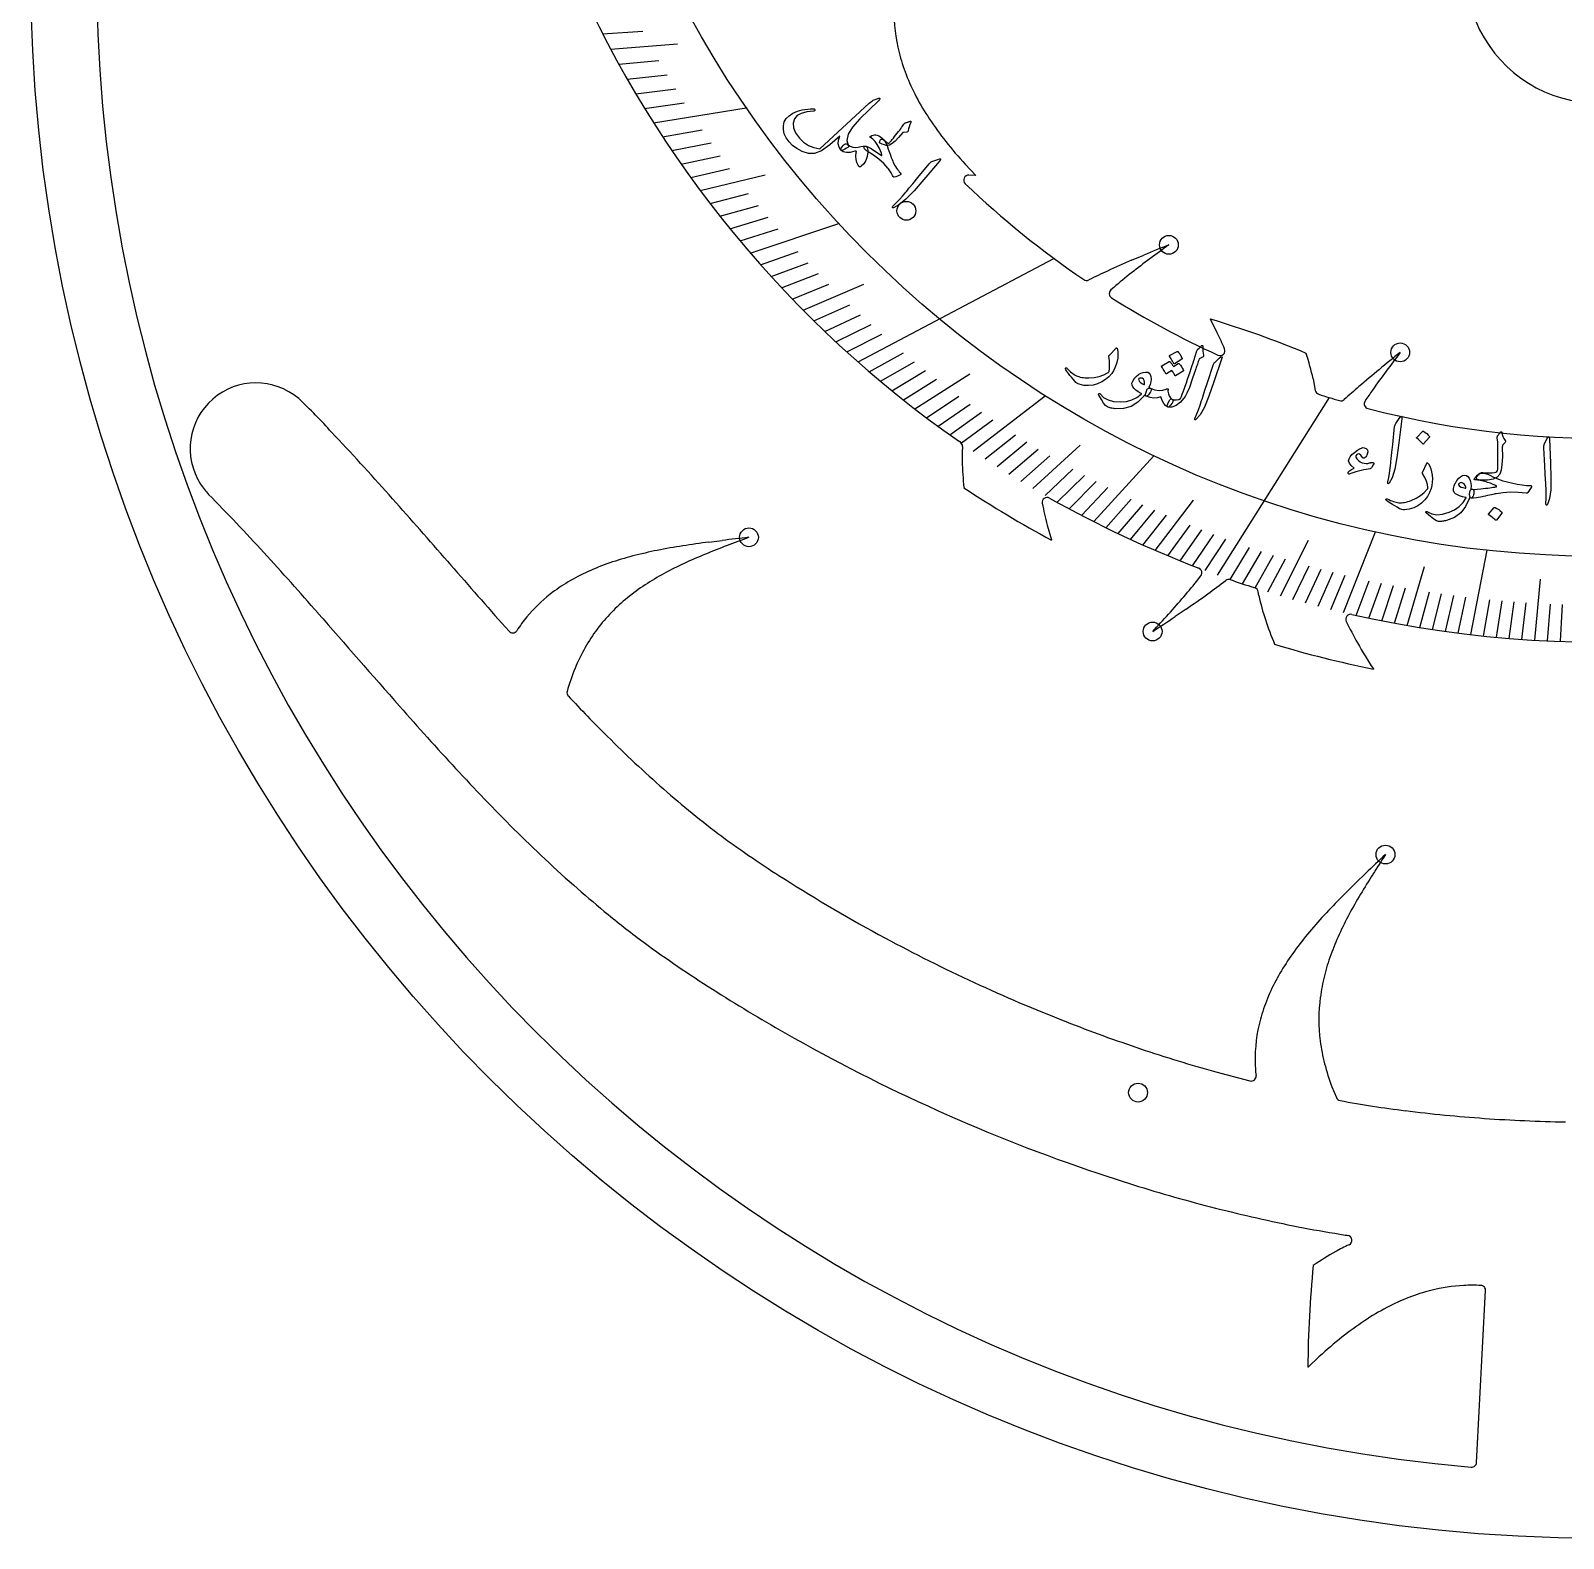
# Model space of a CAD drawing. Header units: millimetres. Extents: x -79 to 79, y -79 to 79.
# Drawn here: x -79.2 to -1.8, y -79.2 to -3.1 of the extents above; entities that cross this region are included whole.
import ezdxf

# ---------------------------------------------------------------- set-up
doc = ezdxf.new("R2010")
doc.units = ezdxf.units.MM
for name, color, linetype in [('CUT_INNER', 6, 'Continuous'), ('CUT_OUTER', 1, 'Continuous'), ('ENGRAVE', 7, 'Continuous'), ('ENGRAVE_FINE', 8, 'Continuous'), ('TEXT', 5, 'Continuous')]:
    doc.layers.add(name, color=color, linetype=linetype)

msp = doc.modelspace()

# ---------------------------------------------------------------- linework, layer by layer
at = {"layer": 'CUT_INNER'}
for points in [[(-31.999, -9.81), (-31.462, -10.378), (-31.458, -10.382), (-31.464, -10.382), (-31.811, -10.364)], [(-23.592, -14.663), (-22.97, -14.401)], [(-24.5, -16.034), (-24.638, -16.157)], [(-19.265, -18.331), (-19.616, -17.633), (-19.618, -17.628)], [(-14.428, -20.648), (-14.316, -21.234)], [(-32.244, -23.846), (-32.287, -23.817)], [(-27.856, -28.032), (-27.648, -28.785), (-27.647, -28.79)], [(-44.942, -28.894), (-44.272, -28.81)], [(-20.216, -30.753), (-20.093, -30.59)], [(-17.369, -31.204), (-17.414, -31.189)], [(-17.163, -31.597), (-17.199, -31.398)], [(-20.839, -32.274), (-21.398, -32.653)], [(-55.58, -32.788), (-55.039, -33.395)], [(-11.382, -35.297), (-11.379, -35.301)], [(-12.248, -46.077), (-11.762, -45.608)], [(-19.333, -55.649), (-17.623, -56.102)], [(-13.474, -56.404), (-13.253, -56.942)], [(-6.168, -75.367), (-5.714, -66.693)], [(-14.116, -70.021), (-14.684, -70.558), (-14.688, -70.561)]]:
    msp.add_lwpolyline(points, dxfattribs=at)
for centre, radius, start, end in [((0, 0), 75.877, 179.64891, 265.13252), ((-0.002, 22.63), 56.565, 203.8016, 235.1965), ((-26.917, -2.05), 8.685, 179.45798, 194.12498), ((0, 0), 6.732, 202.59988, 329.05), ((-26.23, -1.875), 9.394, 194.13919, 201.26108), ((-24.922, -1.362), 10.798, 201.28115, 207.81595), ((0, 22.631), 46.271, 255.40965, 323.17375), ((0, 22.632), 56.568, 257.2647, 330.11812), ((-22.918, -0.303), 13.066, 207.82345, 213.57814), ((-20.142, 1.539), 16.397, 213.57605, 218.48705), ((-16.473, 4.453), 21.082, 218.47963, 222.57209), ((-31.824, -10.613), 0.25, 87, 226.23047), ((-0.035, 22.589), 46.217, 226.24504, 235.80588), ((49.217, -187.736), 187.767, 112.19464, 112.60986), ((64.785, -132.477), 146.787, 126.10521, 126.5673), ((-4.272, -60.021), 49.301, 113.07243, 114.62585), ((3.79, -50.24), 44.399, 126.57495, 128.09401), ((-14.479, -37.916), 24.953, 114.46912, 116.86758), ((-7.606, -35.705), 25.929, 128.09011, 130.65684), ((-25.868, -15.432), 0.25, 235.72266, 296.42712), ((-24.472, -16.344), 0.25, 131.55738, 237.83203), ((-0.033, 22.57), 46.202, 237.86913, 245.44326), ((-34.646, -67.268), 51.865, 67.46828, 73.15676), ((-30.639, -24.019), 12.717, 22.61589, 26.56912), ((-19.13, -19.226), 0.25, 245.56641, 22.78549), ((108.315, -165.09), 187.767, 129.06964, 129.48486), ((107.171, -107.691), 146.787, 142.98021, 143.4423), ((-28.877, -23.823), 14.793, 12.39512, 17.55187), ((-67.82, -24.176), 3.323, 49.51766, 212.64811), ((31.509, -71.889), 66.995, 129.47304, 130.62481), ((24.931, -46.701), 44.399, 143.44995, 144.96901), ((-82.157, -39.496), 24.302, 41.65395, 47.25666), ((-14.07, -21.186), 0.25, 190.87283, 252.24609), ((-0.735, 20.239), 43.769, 252.1574, 253.60217), ((6.602, -42.987), 28.842, 130.4537, 132.41933), ((1.17, -30.188), 15.464, 144.53334, 147.01723), ((-13.021, -21.51), 0.25, 253.65234, 312.10043), ((-11.593, -21.906), 0.25, 146.88367, 255.41016), ((-168.21, -121.953), 143.47, 41.70044, 43.41778), ((-32.386, -24.052), 0.25, 356.57023, 55.37109), ((-24.921, -24.55), 7.232, 176.17335, 182.11106), ((-17.358, -24.52), 14.793, 181.14512, 186.30187), ((-67.799, -24.161), 3.348, 212.66709, 223.9232), ((-3.223, 16.964), 51.865, 236.21828, 241.90676), ((-145.296, -100.597), 105.501, 42.42782, 44.62649), ((-330.028, -266.156), 360.217, 41.03586, 41.70365), ((-27.863, -26.885), 0.25, 60.64598, 191.53549), ((-12.532, -23.932), 15.863, 190.91062, 194.97697), ((-0.041, 22.544), 56.471, 240.62605, 249.08255), ((-43.294, -50.686), 21.795, 101.26348, 104.59147), ((-41.462, -59.859), 31.15, 98.87002, 101.27176), ((-38.658, -77.793), 49.301, 97.32319, 98.87661), ((-28.244, -70.567), 44.399, 110.82571, 112.34477), ((-21.843, -215.232), 187.767, 96.4454, 96.86063), ((8.139, -166.272), 146.787, 110.35597, 110.81806), ((-214.385, -163.715), 199.082, 41.2411, 42.42128), ((477.841, 436.983), 710.79, 221.034794, 221.36965), ((-45.917, -41.724), 12.45, 108.91698, 114.32612), ((-44.725, -45.199), 16.125, 104.58331, 108.9216), ((-38.643, -46.217), 17.916, 114.90396, 118.5539), ((-35.267, -53.485), 25.929, 112.34087, 114.9076), ((-47.656, -38.272), 8.58, 120.81631, 128.1999), ((-46.904, -39.539), 10.053, 114.33015, 120.79842), ((-40.741, -42.362), 13.526, 118.55364, 123.29802), ((-40.623, -14.756), 25.929, 319.34011, 321.90684), ((-20.292, -30.439), 0.25, 322.80738, 69.08203), ((-35.518, -9.617), 26.979, 305.77581, 308.17574), ((-18.69, -31.024), 0.25, 70.84107, 127.67712), ((-0.67, 20.605), 54.434, 250.7591, 252.08487), ((-48.133, -37.661), 7.805, 128.22218, 140.27379), ((-43.114, -39.018), 9.421, 129.1069, 135.75968), ((-42.169, -40.185), 10.923, 123.30533, 129.08839), ((-54.636, -2.724), 44.399, 317.82495, 319.34401), ((-48.637, 8.442), 49.301, 304.32243, 305.87585), ((-17.445, -31.442), 0.25, 10.14881, 72.24609), ((-5.69, -29.175), 11.726, 191.92069, 198.03234), ((1013.503, 907.333), 1430.291, 221.077109, 221.327817), ((-43.641, -38.502), 8.685, 135.77124, 150.43825), ((-49.406, -36.672), 6.194, 139.7861, 147.74858), ((-130.502, 66.034), 146.787, 317.35521, 317.8173), ((-126.014, 123.268), 187.767, 303.44464, 303.85986), ((-2.772, -28.228), 14.793, 198.02012, 203.17687), ((-12.525, -32.788), 0.25, 77.17138, 206.15999), ((1.309, -26.251), 15.551, 205.30705, 209.78633), ((-54.852, -33.228), 0.25, 221.70505, 326.38349), ((-1.289, 15.573), 51.865, 253.09328, 258.78176), ((8.691, -22.137), 24.002, 209.55504, 213.24839), ((-43.022, -38.85), 9.394, 150.45245, 157.57434), ((-41.73, -39.38), 10.791, 157.59331, 164.13787), ((-51.868, -36.493), 0.25, 165.5232, 223.31326), ((-2.348, 9.62), 67.915, 222.96084, 225.35223), ((74.83, 82.052), 180.413, 221.36867, 222.71047), ((-5.057, 6.488), 63.784, 225.1064, 228.60026), ((17.449, 29.077), 102.318, 222.70796, 225.08796), ((-16.187, -6.141), 46.95, 228.59781, 233.22113), ((-5.082, 6.465), 70.396, 225.08104, 228.65696), ((-13.742, -2.282), 51.506, 233.61206, 237.84195), ((117.86, -181.456), 187.767, 133.24112, 133.65635), ((112.543, -124.292), 146.787, 147.15169, 147.61379), ((26.085, -69.446), 44.399, 147.62143, 149.14049), ((3.626, 17.257), 84.253, 229.0594, 230.44223), ((1.952, 21.818), 80.264, 237.5149, 241.74051), ((22.073, -81.47), 49.301, 134.11891, 135.67234), ((9.086, -68.789), 31.15, 135.66574, 138.06748), ((10.228, -59.973), 25.929, 149.1366, 151.70332), ((-18.966, -9.703), 49.081, 230.73174, 233.41999), ((2.125, -62.54), 21.795, 138.05921, 141.38719), ((3.172, -56.176), 17.916, 151.69968, 155.34962), ((-0.817, -54.345), 13.526, 155.34936, 160.09374), ((-13.826, -2.388), 58.018, 233.64965, 237.7696), ((3.661, 24.937), 83.82, 241.7206, 248.6022), ((-2.307, -59.003), 16.125, 141.37903, 145.71733), ((-5.344, -56.934), 12.45, 145.7127, 151.12184), ((-3.265, -53.457), 10.923, 160.10106, 165.88411), ((-7.443, -55.776), 10.053, 151.12587, 157.59414), ((-4.72, -53.088), 9.421, 165.90262, 172.5554), ((1.63, 21.299), 86.299, 237.476, 240.31077), ((-8.804, -55.212), 8.58, 157.61203, 164.99562), ((-5.451, -52.991), 8.685, 172.56696, 187.23397), ((2.695, 22.483), 81.183, 248.60503, 251.44192), ((-9.591, -55.002), 7.765, 164.98736, 181.18229), ((3.502, 24.608), 90.101, 240.3186, 245.82293), ((-4.747, -52.899), 9.394, 187.24817, 194.37006), ((1.495, 18.893), 77.398, 251.43799, 254.3888), ((-12.267, -55.164), 5.087, 179.98814, 187.52583), ((-3.388, -52.547), 10.798, 194.39013, 200.92493), ((-17.559, -55.861), 0.25, 255.16124, 7.06943), ((-13.022, -56.847), 0.25, 202.31893, 260.10898), ((-3.409, -5.658), 52.334, 259.368, 263.01973), ((3.124, 23.66), 89.081, 245.7955, 251.39143), ((-0.808, 13.899), 72.062, 262.85644, 266.04822), ((-0.048, 24.719), 82.909, 266.03994, 268.87078), ((1.511, 18.942), 84.095, 251.40724, 254.3549), ((0.166, 14.12), 79.089, 254.35108, 257.45956), ((-1.986, 4.136), 68.876, 257.40336, 260.9575), ((-12.098, -59.714), 4.231, 260.30104, 262.06389), ((-12.717, -64.152), 0.25, 294.50773, 81.93856), ((-6.095, -77.65), 14.793, 119.08262, 124.23937), ((-9.644, -71.022), 7.277, 114.08799, 120.03312), ((37.177, -70.702), 51.865, 174.15578, 179.84426), ((-6.355, -75.114), 8.696, 93.07796, 104.11468), ((-6.388, -73.621), 7.204, 86.54089, 93.45426), ((-5.963, -66.68), 0.25, 357, 87.7356), ((-5.668, -77.097), 10.798, 111.28115, 117.81595), ((-6.181, -75.79), 9.394, 104.13919, 111.26108), ((-4.609, -79.102), 13.066, 117.82345, 123.57814), ((-2.767, -81.877), 16.397, 123.57605, 128.48705), ((0.147, -85.546), 21.082, 128.47963, 132.57209), ((-6.418, -75.354), 0.25, 265.25391, 357)]:
    msp.add_arc(centre, radius, start, end, dxfattribs=at)
at = {"layer": 'CUT_OUTER'}
msp.add_circle((0, 0), 79.2, dxfattribs=at)
at = {"layer": 'ENGRAVE'}
for points in [[(-47.739, -7.715), (-43.056, -6.958)], [(-42.853, -14.295), (-38.388, -12.805)], [(-37.413, -19.797), (-27.524, -14.564)], [(-31.59, -24.294), (-27.959, -21.501)], [(-19.252, -30.56), (-13.604, -21.595)], [(-25.507, -27.859), (-22.464, -24.536)], [(-12.887, -32.449), (-11.271, -28.381)], [(-6.458, -33.566), (-5.638, -29.307)]]:
    msp.add_lwpolyline(points, dxfattribs=at)
for centre, radius in [((0, 22.632), 52.244), ((-34.971, -12.163), 0.475), ((-21.711, -13.881), 0.475), ((-10.026, -19.311), 0.475), ((-42.919, -28.652), 0.475), ((-22.532, -33.409), 0.475), ((-10.773, -44.671), 0.475), ((-23.269, -56.693), 0.475)]:
    msp.add_circle(centre, radius, dxfattribs=at)
at = {"layer": 'ENGRAVE_FINE'}
for points in [[(-50.313, -3.224), (-48.289, -3.095)], [(-49.906, -4.002), (-46.53, -3.731)], [(-49.49, -4.767), (-47.472, -4.573)], [(-49.065, -5.521), (-47.051, -5.295)], [(-48.631, -6.264), (-46.622, -6.005)], [(-48.189, -6.995), (-46.186, -6.704)], [(-47.282, -8.423), (-45.29, -8.068)], [(-46.816, -9.12), (-44.832, -8.733)], [(-46.344, -9.806), (-44.367, -9.387)], [(-45.864, -10.48), (-43.896, -10.03)], [(-45.378, -11.143), (-42.106, -10.34)], [(-44.885, -11.796), (-42.936, -11.283)], [(-44.386, -12.437), (-42.447, -11.893)], [(-43.881, -13.067), (-41.952, -12.493)], [(-43.37, -13.686), (-41.452, -13.081)], [(-42.331, -14.892), (-40.438, -14.226)], [(-41.803, -15.479), (-39.923, -14.783)], [(-41.271, -16.055), (-39.404, -15.329)], [(-40.733, -16.621), (-38.881, -15.865)], [(-40.191, -17.176), (-37.122, -15.865)], [(-39.644, -17.721), (-37.821, -16.906)], [(-39.092, -18.255), (-37.286, -17.411)], [(-38.537, -18.779), (-36.747, -17.907)], [(-37.977, -19.293), (-36.204, -18.392)], [(-36.846, -20.29), (-35.109, -19.334)], [(-36.275, -20.774), (-34.556, -19.79)], [(-35.7, -21.248), (-34.001, -20.236)], [(-35.123, -21.712), (-33.442, -20.673)], [(-34.541, -22.166), (-31.77, -20.388)], [(-33.957, -22.611), (-32.317, -21.519)], [(-33.37, -23.046), (-31.751, -21.928)], [(-32.779, -23.471), (-31.183, -22.328)], [(-32.186, -23.887), (-30.611, -22.718)], [(-30.992, -24.691), (-29.463, -23.473)], [(-30.391, -25.079), (-28.886, -23.837)], [(-29.788, -25.458), (-28.307, -24.192)], [(-29.183, -25.828), (-27.726, -24.538)], [(-28.575, -26.188), (-26.185, -23.998)], [(-27.965, -26.54), (-26.558, -25.205)], [(-27.354, -26.883), (-25.972, -25.526)], [(-26.74, -27.217), (-25.385, -25.838)], [(-26.124, -27.543), (-24.796, -26.142)], [(-24.888, -28.167), (-23.614, -26.725)], [(-24.267, -28.466), (-23.021, -27.004)], [(-22.396, -29.314), (-20.46, -26.779)], [(-23.645, -28.757), (-22.427, -27.276)], [(-23.021, -29.04), (-21.831, -27.539)], [(-21.77, -29.579), (-20.638, -28.041)], [(-21.142, -29.837), (-20.04, -28.281)], [(-20.513, -30.086), (-19.441, -28.513)], [(-19.883, -30.327), (-18.84, -28.737)], [(-18.619, -30.784), (-17.638, -29.162)], [(-17.986, -31.001), (-17.036, -29.363)], [(-16.08, -31.603), (-14.654, -28.801)], [(-17.351, -31.209), (-16.433, -29.557)], [(-16.716, -31.41), (-15.829, -29.743)], [(-15.443, -31.788), (-14.62, -30.094)], [(-9.678, -33.102), (-8.805, -30.117)], [(-14.805, -31.965), (-14.014, -30.258)], [(-14.166, -32.134), (-13.408, -30.415)], [(-13.527, -32.295), (-12.802, -30.564)], [(-12.246, -32.595), (-11.588, -30.842)], [(-3.231, -33.844), (-2.937, -30.767)], [(-11.605, -32.733), (-10.98, -30.97)], [(-10.963, -32.864), (-10.372, -31.091)], [(-10.321, -32.987), (-9.763, -31.205)], [(-9.035, -33.21), (-8.546, -31.412)], [(-8.391, -33.31), (-7.936, -31.504)], [(-7.747, -33.403), (-7.327, -31.59)], [(-7.103, -33.489), (-6.717, -31.669)], [(-5.813, -33.637), (-5.497, -31.806)], [(-5.168, -33.7), (-4.886, -31.864)], [(-4.522, -33.755), (-4.276, -31.916)], [(-3.877, -33.803), (-3.665, -31.96)], [(-2.585, -33.877), (-2.444, -32.028)], [(-1.939, -33.903), (-1.833, -32.052)]]:
    msp.add_lwpolyline(points, dxfattribs=at)
at = {"layer": 'TEXT'}
for points in [[(-37.326, -7.527), (-37.688, -7.932), (-37.902, -8.295), (-37.97, -8.617), (-37.892, -8.896), (-37.9, -8.925), (-37.935, -8.961), (-37.996, -9.004), (-38.083, -9.055), (-38.154, -9.092), (-38.211, -9.112), (-38.253, -9.114), (-38.279, -9.1), (-38.371, -8.95), (-38.41, -8.784), (-38.399, -8.601), (-38.337, -8.401), (-38.833, -8.837), (-39.259, -9.13), (-39.618, -9.277), (-39.908, -9.277), (-40.228, -9.162), (-40.5, -9.025), (-40.723, -8.864), (-40.898, -8.682), (-41.04, -8.475), (-41.135, -8.269), (-41.182, -8.066), (-41.183, -7.865), (-41.136, -7.677), (-41.04, -7.509), (-40.897, -7.362), (-40.706, -7.236), (-40.594, -7.182), (-40.477, -7.136), (-40.354, -7.097), (-40.226, -7.065), (-40.092, -7.04), (-39.953, -7.023), (-39.808, -7.014), (-39.657, -7.012), (-39.639, -7.015), (-39.622, -7.021), (-39.608, -7.03), (-39.597, -7.043), (-39.59, -7.055), (-39.587, -7.068), (-39.588, -7.082), (-39.593, -7.097), (-39.603, -7.11), (-39.618, -7.12), (-39.638, -7.127), (-39.662, -7.13), (-40.003, -7.167), (-40.276, -7.243), (-40.479, -7.358), (-40.613, -7.514), (-40.688, -7.736), (-40.674, -7.975), (-40.569, -8.229), (-40.375, -8.497), (-40.159, -8.702), (-39.914, -8.86), (-39.641, -8.973), (-39.338, -9.04), (-36.844, -6.735), (-36.784, -6.681), (-36.731, -6.637), (-36.685, -6.605), (-36.646, -6.583), (-36.356, -6.468), (-36.315, -6.479), (-36.304, -6.505), (-36.324, -6.547), (-36.374, -6.604)], [(-34.901, -7.684), (-34.879, -7.677), (-34.858, -7.67), (-34.84, -7.664), (-34.824, -7.658), (-34.81, -7.653), (-34.799, -7.649), (-34.79, -7.646), (-34.783, -7.644), (-34.77, -7.643), (-34.758, -7.645), (-34.748, -7.649), (-34.74, -7.657), (-34.734, -7.666), (-34.731, -7.676), (-34.732, -7.686), (-34.737, -7.698), (-34.792, -7.807), (-34.835, -7.915), (-34.864, -8.021), (-34.879, -8.125), (-34.886, -8.149), (-34.899, -8.168), (-34.921, -8.18), (-34.95, -8.187), (-35.156, -8.21), (-35.368, -8.459), (-35.539, -8.641), (-35.688, -8.771), (-35.814, -8.848), (-35.92, -8.873), (-35.99, -8.864), (-36.081, -8.838), (-36.194, -8.793), (-36.328, -8.729), (-36.298, -8.604), (-36.249, -8.541), (-36.179, -8.54), (-36.09, -8.601), (-36.03, -8.653), (-35.973, -8.698), (-35.92, -8.735), (-35.869, -8.764), (-35.852, -8.75), (-35.829, -8.728), (-35.8, -8.697), (-35.767, -8.658), (-35.727, -8.611), (-35.681, -8.555), (-35.628, -8.491), (-35.569, -8.418), (-35.496, -8.329), (-35.429, -8.245), (-35.366, -8.166), (-35.308, -8.092), (-35.256, -8.023), (-35.209, -7.957), (-35.166, -7.896), (-35.129, -7.839), (-35.099, -7.794), (-35.072, -7.761), (-35.048, -7.738), (-35.029, -7.726), (-35.006, -7.721), (-34.977, -7.712), (-34.942, -7.699), (-34.901, -7.684)], [(-36.788, -8.406), (-36.719, -8.369), (-36.651, -8.343), (-36.584, -8.329), (-36.517, -8.325), (-36.444, -8.338), (-36.366, -8.37), (-36.283, -8.422), (-36.196, -8.493), (-36.153, -8.535), (-36.113, -8.579), (-36.077, -8.625), (-36.045, -8.672), (-36.017, -8.72), (-35.991, -8.77), (-35.968, -8.82), (-35.947, -8.871), (-35.886, -9.052), (-35.83, -9.213), (-35.779, -9.354), (-35.734, -9.476), (-35.694, -9.579), (-35.66, -9.662), (-35.633, -9.727), (-35.611, -9.772), (-35.562, -9.853), (-35.514, -9.929), (-35.466, -10.002), (-35.419, -10.07), (-35.372, -10.134), (-35.328, -10.194), (-35.286, -10.249), (-35.246, -10.3), (-35.241, -10.309), (-35.243, -10.319), (-35.253, -10.33), (-35.269, -10.341), (-35.346, -10.384), (-35.425, -10.418), (-35.508, -10.444), (-35.593, -10.461), (-35.605, -10.46), (-35.616, -10.456), (-35.626, -10.449), (-35.635, -10.438), (-35.672, -10.373), (-35.709, -10.311), (-35.744, -10.253), (-35.779, -10.197), (-35.813, -10.145), (-35.846, -10.097), (-35.879, -10.052), (-35.911, -10.012), (-36.115, -9.781), (-36.356, -9.561), (-36.635, -9.351), (-36.953, -9.15), (-37.006, -9.114), (-37.047, -9.074), (-37.077, -9.03), (-37.095, -8.984), (-37.099, -8.942), (-37.089, -8.913), (-37.064, -8.899), (-37.024, -8.897), (-36.91, -8.934), (-36.744, -9.024), (-36.523, -9.166), (-36.249, -9.358), (-36.236, -9.365), (-36.227, -9.369), (-36.219, -9.369), (-36.214, -9.367), (-36.21, -9.329), (-36.232, -9.252), (-36.279, -9.134), (-36.351, -8.977), (-36.442, -8.808), (-36.547, -8.665), (-36.664, -8.546), (-36.796, -8.451), (-36.808, -8.442), (-36.811, -8.431), (-36.804, -8.419), (-36.788, -8.406)], [(-36.997, -8.907), (-36.958, -8.962), (-36.932, -9.028), (-36.92, -9.106), (-36.92, -9.195), (-36.952, -9.427), (-37.016, -9.624), (-37.114, -9.787), (-37.245, -9.915), (-37.294, -9.94), (-37.338, -9.94), (-37.377, -9.915), (-37.413, -9.866), (-37.477, -9.73), (-37.512, -9.576), (-37.52, -9.405), (-37.499, -9.216), (-37.497, -9.177), (-37.51, -9.153), (-37.537, -9.145), (-37.579, -9.152), (-37.804, -9.213), (-37.996, -9.223), (-38.156, -9.184), (-38.283, -9.096), (-38.289, -9.081), (-38.289, -9.061), (-38.282, -9.035), (-38.268, -9.004), (-38.216, -8.925), (-38.163, -8.862), (-38.107, -8.815), (-38.049, -8.784), (-38.021, -8.778), (-37.994, -8.781), (-37.966, -8.791), (-37.938, -8.809), (-37.812, -8.901), (-37.682, -8.955), (-37.548, -8.971), (-37.41, -8.95), (-37.266, -8.914), (-37.149, -8.895), (-37.06, -8.892), (-36.997, -8.907)], [(-33.387, -9.567), (-33.289, -9.535), (-33.24, -9.539), (-33.241, -9.578), (-33.291, -9.652), (-34.089, -10.582), (-34.578, -11.153), (-34.996, -11.582), (-35.343, -11.868), (-35.62, -12.009), (-35.649, -12.014), (-35.668, -12.012), (-35.679, -12.004), (-35.68, -11.99), (-35.675, -11.973), (-35.666, -11.955), (-35.652, -11.936), (-35.633, -11.916), (-35.478, -11.766), (-35.321, -11.6), (-35.161, -11.417), (-34.999, -11.218), (-34.955, -11.167), (-34.839, -11.028), (-34.651, -10.801), (-34.389, -10.486), (-33.813, -9.785), (-33.78, -9.75), (-33.746, -9.721), (-33.712, -9.698), (-33.677, -9.681)], [(-24.38, -19.1), (-24.373, -19.093), (-24.366, -19.089), (-24.36, -19.086), (-24.355, -19.086), (-24.342, -19.092), (-24.33, -19.106), (-24.32, -19.128), (-24.311, -19.157), (-24.287, -19.296), (-24.282, -19.443), (-24.296, -19.599), (-24.328, -19.763), (-24.377, -19.932), (-24.438, -20.091), (-24.512, -20.239), (-24.599, -20.377), (-24.745, -20.541), (-24.912, -20.683), (-25.101, -20.802), (-25.311, -20.898), (-25.537, -20.965), (-25.766, -20.991), (-26, -20.977), (-26.238, -20.922), (-26.298, -20.901), (-26.353, -20.872), (-26.404, -20.834), (-26.449, -20.789), (-26.546, -20.673), (-26.633, -20.567), (-26.71, -20.472), (-26.776, -20.386), (-26.831, -20.311), (-26.877, -20.246), (-26.911, -20.192), (-26.935, -20.148), (-26.939, -20.137), (-26.94, -20.127), (-26.939, -20.119), (-26.936, -20.112), (-26.93, -20.104), (-26.923, -20.098), (-26.915, -20.094), (-26.905, -20.091), (-26.894, -20.09), (-26.884, -20.094), (-26.873, -20.101), (-26.863, -20.111), (-26.8, -20.177), (-26.738, -20.238), (-26.678, -20.293), (-26.618, -20.343), (-26.559, -20.387), (-26.5, -20.427), (-26.441, -20.462), (-26.382, -20.491), (-26.321, -20.517), (-26.255, -20.539), (-26.184, -20.558), (-26.109, -20.573), (-26.029, -20.584), (-25.944, -20.592), (-25.854, -20.595), (-25.759, -20.594), (-25.482, -20.574), (-25.228, -20.523), (-24.995, -20.443), (-24.784, -20.334), (-24.769, -20.324), (-24.756, -20.31), (-24.745, -20.292), (-24.736, -20.27), (-24.712, -20.122), (-24.706, -19.946), (-24.717, -19.742), (-24.746, -19.509), (-24.745, -19.495), (-24.743, -19.485), (-24.74, -19.476), (-24.734, -19.47)], [(-20.253, -19.152), (-20.188, -19.093), (-20.138, -19.045), (-20.101, -19.01), (-20.078, -18.987), (-20.062, -18.973), (-20.047, -18.965), (-20.031, -18.963), (-20.016, -18.967), (-20.002, -18.977), (-19.993, -18.992), (-19.989, -19.011), (-19.991, -19.034), (-20.002, -19.148), (-20.001, -19.255), (-19.988, -19.356), (-19.964, -19.45), (-19.958, -19.48), (-19.965, -19.506), (-19.985, -19.53), (-20.017, -19.552), (-20.179, -19.646), (-20.202, -19.712), (-20.225, -19.776), (-20.247, -19.839), (-20.268, -19.901), (-20.29, -19.962), (-20.31, -20.022), (-20.33, -20.081), (-20.349, -20.139), (-20.529, -20.673), (-20.678, -21.086), (-20.799, -21.377), (-20.892, -21.547), (-21.128, -21.823), (-21.351, -22.003), (-21.562, -22.087), (-21.76, -22.075), (-21.764, -22.073), (-21.769, -22.071), (-21.773, -22.068), (-21.778, -22.066), (-21.793, -22.028), (-21.782, -21.962), (-21.746, -21.868), (-21.684, -21.746), (-21.657, -21.703), (-21.629, -21.676), (-21.597, -21.666), (-21.564, -21.672), (-21.438, -21.705), (-21.322, -21.71), (-21.217, -21.687), (-21.123, -21.636), (-21.081, -21.54), (-21.037, -21.429), (-20.99, -21.305), (-20.939, -21.166), (-20.886, -21.013), (-20.829, -20.847), (-20.768, -20.668), (-20.705, -20.477), (-20.641, -20.289), (-20.584, -20.121), (-20.533, -19.971), (-20.49, -19.84), (-20.453, -19.727), (-20.421, -19.635), (-20.396, -19.561), (-20.377, -19.507), (-20.296, -19.23), (-20.285, -19.204), (-20.274, -19.183), (-20.263, -19.165), (-20.253, -19.152)], [(-21.3, -19.266), (-21.292, -19.263), (-21.282, -19.264), (-21.272, -19.267), (-21.261, -19.274), (-21.227, -19.312), (-21.195, -19.351), (-21.166, -19.39), (-21.138, -19.431), (-21.113, -19.473), (-21.089, -19.517), (-21.068, -19.563), (-21.048, -19.61), (-21.044, -19.625), (-21.045, -19.638), (-21.05, -19.648), (-21.059, -19.655), (-21.436, -19.889), (-21.447, -19.891), (-21.457, -19.887), (-21.467, -19.876), (-21.475, -19.858), (-21.483, -19.843), (-21.496, -19.82), (-21.513, -19.789), (-21.535, -19.75), (-21.562, -19.703), (-21.595, -19.646), (-21.634, -19.582), (-21.678, -19.509), (-21.683, -19.498), (-21.684, -19.489), (-21.681, -19.482), (-21.673, -19.478)], [(-21.236, -19.878), (-21.227, -19.876), (-21.218, -19.876), (-21.208, -19.88), (-21.196, -19.887), (-21.162, -19.925), (-21.129, -19.963), (-21.099, -20.003), (-21.071, -20.044), (-21.045, -20.086), (-21.02, -20.13), (-20.998, -20.175), (-20.977, -20.223), (-20.975, -20.235), (-20.977, -20.247), (-20.983, -20.257), (-20.993, -20.265), (-21.371, -20.501), (-21.379, -20.503), (-21.387, -20.498), (-21.396, -20.488), (-21.406, -20.473), (-21.412, -20.462), (-21.422, -20.445), (-21.435, -20.423), (-21.452, -20.394), (-21.472, -20.36), (-21.497, -20.32), (-21.525, -20.275), (-21.556, -20.225), (-21.836, -20.396), (-21.846, -20.398), (-21.857, -20.394), (-21.866, -20.383), (-21.875, -20.365), (-21.883, -20.35), (-21.896, -20.327), (-21.913, -20.295), (-21.935, -20.256), (-21.963, -20.208), (-21.997, -20.152), (-22.036, -20.087), (-22.081, -20.013), (-22.084, -20.003), (-22.084, -19.995), (-22.08, -19.988), (-22.072, -19.984), (-21.695, -19.775), (-21.686, -19.772), (-21.677, -19.773), (-21.667, -19.776), (-21.656, -19.784), (-21.631, -19.81), (-21.608, -19.838), (-21.585, -19.866), (-21.562, -19.895), (-21.541, -19.925), (-21.521, -19.956), (-21.503, -19.988), (-21.486, -20.02)], [(-19.168, -19.606), (-19.088, -19.541), (-19.042, -19.526), (-19.028, -19.562), (-19.047, -19.649), (-19.446, -20.808), (-19.691, -21.519), (-19.921, -22.072), (-20.138, -22.466), (-20.343, -22.699), (-20.368, -22.714), (-20.387, -22.72), (-20.4, -22.717), (-20.406, -22.703), (-20.408, -22.686), (-20.406, -22.667), (-20.4, -22.644), (-20.39, -22.618), (-20.301, -22.421), (-20.216, -22.208), (-20.135, -21.98), (-20.057, -21.735), (-20.036, -21.672), (-19.98, -21.5), (-19.888, -21.219), (-19.761, -20.83), (-19.483, -19.966), (-19.465, -19.921), (-19.445, -19.882), (-19.422, -19.848), (-19.395, -19.82)], [(-22.982, -21.521), (-23.278, -21.829), (-23.617, -22.039), (-23.999, -22.149), (-24.424, -22.159), (-24.479, -22.152), (-24.533, -22.145), (-24.586, -22.135), (-24.637, -22.124), (-24.685, -22.111), (-24.732, -22.097), (-24.775, -22.08), (-24.817, -22.062), (-24.907, -21.994), (-25.01, -21.872), (-25.123, -21.698), (-25.248, -21.47), (-25.258, -21.441), (-25.261, -21.418), (-25.256, -21.399), (-25.242, -21.387), (-25.224, -21.381), (-25.207, -21.384), (-25.191, -21.395), (-25.174, -21.414), (-25.01, -21.589), (-24.786, -21.715), (-24.502, -21.791), (-24.16, -21.814), (-23.857, -21.789), (-23.58, -21.715), (-23.329, -21.593), (-23.103, -21.424), (-23.1, -21.416), (-23.099, -21.408), (-23.101, -21.401), (-23.105, -21.395), (-23.255, -21.305), (-23.377, -21.217), (-23.471, -21.133), (-23.538, -21.052), (-23.574, -20.962), (-23.575, -20.865), (-23.539, -20.76), (-23.468, -20.648), (-23.457, -20.634), (-23.446, -20.62), (-23.433, -20.605), (-23.421, -20.591), (-23.407, -20.577), (-23.392, -20.562), (-23.376, -20.547), (-23.359, -20.531), (-23.24, -20.434), (-23.121, -20.364), (-23.004, -20.321), (-22.887, -20.305), (-22.782, -20.317), (-22.703, -20.359), (-22.649, -20.432), (-22.62, -20.535), (-22.613, -20.661), (-22.628, -20.795), (-22.665, -20.938), (-22.723, -21.089), (-22.714, -21.093), (-22.705, -21.097), (-22.697, -21.101), (-22.688, -21.104), (-22.68, -21.107), (-22.671, -21.11), (-22.663, -21.114), (-22.654, -21.119), (-22.627, -21.141), (-22.613, -21.172), (-22.613, -21.213), (-22.626, -21.262), (-22.647, -21.314), (-22.673, -21.363), (-22.705, -21.41), (-22.742, -21.455), (-22.779, -21.492), (-22.812, -21.515), (-22.839, -21.525), (-22.862, -21.521), (-22.948, -21.477), (-22.953, -21.485), (-22.96, -21.495), (-22.97, -21.507), (-22.982, -21.521)], [(-22.938, -20.914), (-22.942, -20.809), (-22.963, -20.725), (-23.001, -20.662), (-23.055, -20.621), (-23.096, -20.611), (-23.135, -20.609), (-23.174, -20.615), (-23.212, -20.628), (-23.227, -20.637), (-23.236, -20.651), (-23.239, -20.67), (-23.236, -20.694), (-23.212, -20.758), (-23.16, -20.82), (-23.081, -20.881), (-22.974, -20.94), (-22.962, -20.944), (-22.952, -20.941), (-22.944, -20.931), (-22.938, -20.914)], [(-21.564, -21.672), (-21.533, -21.701), (-21.513, -21.726), (-21.502, -21.746), (-21.501, -21.763), (-21.508, -21.785), (-21.519, -21.81), (-21.534, -21.839), (-21.554, -21.871), (-21.623, -21.97), (-21.681, -22.037), (-21.726, -22.072), (-21.76, -22.075), (-21.875, -21.998), (-21.972, -21.886), (-22.053, -21.741), (-22.115, -21.561), (-22.286, -21.611), (-22.469, -21.621), (-22.662, -21.59), (-22.867, -21.519), (-22.885, -21.504), (-22.895, -21.483), (-22.897, -21.456), (-22.891, -21.422), (-22.83, -21.218), (-22.823, -21.195), (-22.81, -21.174), (-22.79, -21.154), (-22.764, -21.135), (-22.739, -21.122), (-22.713, -21.116), (-22.687, -21.116), (-22.66, -21.121), (-22.418, -21.204), (-22.201, -21.239), (-22.012, -21.225), (-21.85, -21.164), (-21.83, -21.155), (-21.81, -21.151), (-21.79, -21.152), (-21.77, -21.16), (-21.753, -21.171), (-21.744, -21.185), (-21.743, -21.201), (-21.749, -21.22), (-21.757, -21.237), (-21.762, -21.252), (-21.766, -21.266), (-21.767, -21.278), (-21.736, -21.405), (-21.692, -21.514), (-21.634, -21.602), (-21.564, -21.672)], [(-10.075, -22.644), (-10.011, -22.564), (-9.969, -22.54), (-9.948, -22.573), (-9.948, -22.662), (-10.101, -23.878), (-10.194, -24.624), (-10.305, -25.212), (-10.437, -25.642), (-10.589, -25.913), (-10.611, -25.933), (-10.628, -25.943), (-10.642, -25.942), (-10.65, -25.93), (-10.656, -25.914), (-10.658, -25.894), (-10.657, -25.87), (-10.652, -25.843), (-10.606, -25.632), (-10.566, -25.407), (-10.534, -25.166), (-10.508, -24.911), (-10.5, -24.844), (-10.48, -24.664), (-10.448, -24.371), (-10.404, -23.964), (-10.31, -23.061), (-10.302, -23.014), (-10.29, -22.971), (-10.274, -22.933), (-10.254, -22.9)], [(-8.89, -23.298), (-8.883, -23.293), (-8.874, -23.291), (-8.863, -23.291), (-8.85, -23.295), (-8.767, -23.351), (-8.69, -23.415), (-8.619, -23.485), (-8.555, -23.564), (-8.55, -23.575), (-8.548, -23.585), (-8.551, -23.595), (-8.558, -23.604), (-8.85, -23.934), (-8.86, -23.942), (-8.871, -23.942), (-8.884, -23.934), (-8.897, -23.92), (-8.908, -23.908), (-8.927, -23.889), (-8.952, -23.864), (-8.983, -23.833), (-9.023, -23.795), (-9.069, -23.75), (-9.124, -23.698), (-9.187, -23.64), (-9.195, -23.631), (-9.198, -23.623), (-9.197, -23.616), (-9.19, -23.609)], [(-5.102, -25.214), (-5.098, -25.07), (-5.095, -24.919), (-5.093, -24.76), (-5.092, -24.594), (-5.093, -24.419), (-5.095, -24.235), (-5.099, -24.042), (-5.105, -23.841), (-5.139, -23.631), (-5.137, -23.605), (-5.131, -23.58), (-5.122, -23.556), (-5.109, -23.534), (-5.102, -23.523), (-5.092, -23.509), (-5.078, -23.491), (-5.062, -23.469), (-5.042, -23.444), (-5.021, -23.415), (-4.996, -23.382), (-4.97, -23.344), (-4.96, -23.332), (-4.949, -23.324), (-4.938, -23.319), (-4.924, -23.319), (-4.913, -23.323), (-4.905, -23.331), (-4.899, -23.344), (-4.895, -23.362), (-4.873, -23.463), (-4.838, -23.562), (-4.789, -23.66), (-4.727, -23.755), (-4.711, -23.782), (-4.707, -23.808), (-4.714, -23.832), (-4.732, -23.855), (-4.847, -23.988), (-4.856, -24.005), (-4.864, -24.028), (-4.869, -24.056), (-4.872, -24.091), (-4.869, -24.581), (-4.888, -24.973), (-4.929, -25.266), (-4.995, -25.461), (-5.124, -25.61), (-5.333, -25.711), (-5.621, -25.763), (-5.987, -25.764), (-6.12, -25.74), (-6.181, -25.689), (-6.169, -25.613), (-6.086, -25.511), (-6.072, -25.497), (-6.058, -25.485), (-6.045, -25.472), (-6.032, -25.46), (-6.019, -25.448), (-6.007, -25.436), (-5.995, -25.424), (-5.984, -25.413), (-5.956, -25.392), (-5.925, -25.379), (-5.889, -25.373), (-5.849, -25.374), (-5.673, -25.39), (-5.516, -25.396), (-5.38, -25.393), (-5.264, -25.382), (-5.197, -25.364), (-5.148, -25.331), (-5.117, -25.28), (-5.102, -25.214)], [(-2.615, -23.678), (-2.565, -23.588), (-2.527, -23.558), (-2.501, -23.587), (-2.487, -23.675), (-2.441, -24.899), (-2.412, -25.651), (-2.427, -26.25), (-2.487, -26.695), (-2.594, -26.987), (-2.612, -27.01), (-2.628, -27.022), (-2.641, -27.023), (-2.651, -27.014), (-2.659, -26.998), (-2.665, -26.979), (-2.667, -26.956), (-2.667, -26.928), (-2.655, -26.712), (-2.653, -26.483), (-2.66, -26.241), (-2.676, -25.985), (-2.679, -25.918), (-2.688, -25.737), (-2.704, -25.442), (-2.726, -25.034), (-2.78, -24.127), (-2.779, -24.079), (-2.774, -24.035), (-2.765, -23.995), (-2.751, -23.959)], [(-11.456, -25.111), (-11.477, -25.142), (-11.499, -25.165), (-11.521, -25.182), (-11.543, -25.193), (-11.645, -25.206), (-11.754, -25.224), (-11.871, -25.247), (-11.996, -25.276), (-12.129, -25.311), (-12.27, -25.352), (-12.419, -25.399), (-12.576, -25.452), (-12.602, -25.457), (-12.624, -25.455), (-12.642, -25.446), (-12.655, -25.431), (-12.658, -25.426), (-12.66, -25.421), (-12.661, -25.417), (-12.661, -25.414), (-12.649, -25.361), (-12.593, -25.301), (-12.492, -25.233), (-12.348, -25.156), (-12.5, -25.033), (-12.595, -24.913), (-12.632, -24.795), (-12.612, -24.68), (-12.558, -24.582), (-12.468, -24.477), (-12.341, -24.364), (-12.178, -24.243), (-12.076, -24.181), (-11.988, -24.142), (-11.912, -24.123), (-11.848, -24.127), (-11.747, -24.171), (-11.688, -24.239), (-11.671, -24.333), (-11.695, -24.453), (-11.712, -24.496), (-11.736, -24.538), (-11.766, -24.58), (-11.804, -24.621), (-11.84, -24.65), (-11.874, -24.659), (-11.904, -24.647), (-11.931, -24.615), (-12.011, -24.507), (-12.086, -24.445), (-12.158, -24.431), (-12.225, -24.462), (-12.271, -24.529), (-12.27, -24.605), (-12.221, -24.691), (-12.123, -24.787), (-12.044, -24.843), (-11.954, -24.884), (-11.855, -24.911), (-11.745, -24.923), (-11.708, -24.922), (-11.668, -24.918), (-11.625, -24.909), (-11.579, -24.897), (-11.555, -24.891), (-11.531, -24.885), (-11.509, -24.88), (-11.487, -24.876), (-11.466, -24.873), (-11.447, -24.871), (-11.43, -24.87), (-11.414, -24.87), (-11.376, -24.881), (-11.359, -24.905), (-11.363, -24.943), (-11.387, -24.995)], [(-8.69, -24.912), (-8.685, -24.903), (-8.681, -24.897), (-8.676, -24.892), (-8.671, -24.89), (-8.657, -24.891), (-8.641, -24.9), (-8.624, -24.918), (-8.605, -24.942), (-8.535, -25.065), (-8.48, -25.201), (-8.44, -25.352), (-8.415, -25.518), (-8.403, -25.693), (-8.406, -25.863), (-8.425, -26.028), (-8.46, -26.187), (-8.541, -26.391), (-8.65, -26.582), (-8.787, -26.758), (-8.952, -26.92), (-9.141, -27.059), (-9.348, -27.162), (-9.573, -27.229), (-9.815, -27.259), (-9.879, -27.259), (-9.941, -27.251), (-10.001, -27.233), (-10.059, -27.205), (-10.19, -27.13), (-10.307, -27.06), (-10.412, -26.996), (-10.503, -26.938), (-10.581, -26.886), (-10.646, -26.841), (-10.697, -26.801), (-10.734, -26.769), (-10.741, -26.759), (-10.746, -26.751), (-10.748, -26.743), (-10.748, -26.735), (-10.745, -26.726), (-10.74, -26.718), (-10.733, -26.71), (-10.725, -26.704), (-10.715, -26.7), (-10.704, -26.7), (-10.692, -26.703), (-10.679, -26.709), (-10.597, -26.75), (-10.519, -26.786), (-10.443, -26.817), (-10.37, -26.844), (-10.299, -26.865), (-10.23, -26.882), (-10.163, -26.895), (-10.098, -26.903), (-10.031, -26.906), (-9.962, -26.904), (-9.889, -26.898), (-9.813, -26.886), (-9.733, -26.87), (-9.651, -26.848), (-9.565, -26.82), (-9.476, -26.787), (-9.223, -26.673), (-9.001, -26.539), (-8.81, -26.384), (-8.649, -26.21), (-8.638, -26.195), (-8.63, -26.178), (-8.626, -26.157), (-8.625, -26.133), (-8.653, -25.986), (-8.707, -25.819), (-8.788, -25.63), (-8.894, -25.421), (-8.898, -25.409), (-8.9, -25.397), (-8.899, -25.388), (-8.897, -25.38)], [(-6.55, -26.711), (-6.723, -27.102), (-6.97, -27.415), (-7.292, -27.648), (-7.688, -27.802), (-7.742, -27.815), (-7.796, -27.826), (-7.848, -27.835), (-7.9, -27.842), (-7.95, -27.847), (-7.998, -27.849), (-8.045, -27.848), (-8.09, -27.845), (-8.199, -27.812), (-8.336, -27.733), (-8.503, -27.608), (-8.697, -27.436), (-8.717, -27.412), (-8.728, -27.391), (-8.729, -27.372), (-8.72, -27.356), (-8.706, -27.344), (-8.689, -27.341), (-8.669, -27.346), (-8.647, -27.358), (-8.433, -27.467), (-8.18, -27.509), (-7.887, -27.483), (-7.557, -27.389), (-7.281, -27.261), (-7.046, -27.097), (-6.851, -26.897), (-6.697, -26.661), (-6.697, -26.652), (-6.699, -26.645), (-6.703, -26.639), (-6.709, -26.635), (-6.881, -26.601), (-7.025, -26.56), (-7.142, -26.513), (-7.232, -26.46), (-7.297, -26.388), (-7.33, -26.297), (-7.333, -26.186), (-7.305, -26.056), (-7.299, -26.039), (-7.293, -26.022), (-7.287, -26.005), (-7.279, -25.987), (-7.271, -25.969), (-7.262, -25.95), (-7.253, -25.93), (-7.242, -25.909), (-7.163, -25.777), (-7.075, -25.671), (-6.979, -25.59), (-6.875, -25.535), (-6.773, -25.511), (-6.684, -25.524), (-6.609, -25.574), (-6.546, -25.661), (-6.497, -25.777), (-6.465, -25.909), (-6.45, -26.055), (-6.454, -26.216), (-6.444, -26.218), (-6.434, -26.218), (-6.425, -26.219), (-6.416, -26.219), (-6.407, -26.219), (-6.398, -26.22), (-6.388, -26.22), (-6.378, -26.221), (-6.346, -26.233), (-6.322, -26.258), (-6.308, -26.296), (-6.303, -26.347), (-6.306, -26.402), (-6.314, -26.457), (-6.327, -26.512), (-6.347, -26.567), (-6.369, -26.615), (-6.392, -26.648), (-6.414, -26.667), (-6.437, -26.671), (-6.533, -26.658), (-6.535, -26.667), (-6.538, -26.679), (-6.543, -26.694), (-6.55, -26.711)], [(-5.46, -25.535), (-5.347, -25.594), (-5.229, -25.649), (-5.104, -25.7), (-4.975, -25.748), (-4.84, -25.793), (-4.701, -25.834), (-4.558, -25.873), (-4.411, -25.908), (-4.125, -25.968), (-3.871, -26.008), (-3.648, -26.028), (-3.457, -26.03), (-3.436, -26.032), (-3.42, -26.038), (-3.407, -26.049), (-3.399, -26.064), (-3.395, -26.082), (-3.395, -26.101), (-3.4, -26.119), (-3.409, -26.138), (-3.578, -26.391), (-3.594, -26.411), (-3.614, -26.423), (-3.638, -26.428), (-3.666, -26.424), (-4.065, -26.386), (-4.45, -26.377), (-4.821, -26.398), (-5.178, -26.448), (-5.198, -26.451), (-5.233, -26.458), (-5.281, -26.469), (-5.344, -26.483), (-5.422, -26.501), (-5.514, -26.523), (-5.62, -26.548), (-5.741, -26.576), (-5.976, -26.627), (-6.171, -26.66), (-6.326, -26.674), (-6.442, -26.67), (-6.47, -26.656), (-6.492, -26.621), (-6.509, -26.565), (-6.52, -26.489), (-6.517, -26.368), (-6.492, -26.284), (-6.446, -26.237), (-6.379, -26.226), (-6.279, -26.229), (-6.136, -26.222), (-5.95, -26.205), (-5.72, -26.177), (-5.604, -26.163), (-5.503, -26.149), (-5.416, -26.137), (-5.343, -26.127), (-5.286, -26.119), (-5.243, -26.113), (-5.215, -26.108), (-5.202, -26.105), (-5.198, -26.103), (-5.193, -26.102), (-5.19, -26.1), (-5.187, -26.099), (-5.184, -26.098), (-5.182, -26.098), (-5.179, -26.098), (-5.177, -26.098), (-5.16, -26.092), (-5.154, -26.085), (-5.157, -26.077), (-5.168, -26.069), (-5.222, -26.036), (-5.279, -26.006), (-5.339, -25.977), (-5.402, -25.951), (-5.468, -25.925), (-5.538, -25.901), (-5.611, -25.877), (-5.687, -25.855), (-5.762, -25.835), (-5.836, -25.816), (-5.91, -25.799), (-5.982, -25.785), (-6.054, -25.772), (-6.123, -25.762), (-6.191, -25.755), (-6.256, -25.75), (-6.273, -25.745), (-6.284, -25.738), (-6.288, -25.726), (-6.287, -25.711), (-6.275, -25.685), (-6.261, -25.66), (-6.246, -25.636), (-6.229, -25.613), (-6.21, -25.59), (-6.19, -25.566), (-6.169, -25.542), (-6.146, -25.518), (-6.098, -25.472), (-6.052, -25.438), (-6.006, -25.416), (-5.963, -25.405), (-5.856, -25.404), (-5.736, -25.425), (-5.604, -25.469), (-5.46, -25.535)], [(-6.715, -26.126), (-6.755, -26.028), (-6.803, -25.956), (-6.86, -25.91), (-6.926, -25.89), (-6.967, -25.895), (-7.005, -25.906), (-7.04, -25.925), (-7.071, -25.95), (-7.082, -25.964), (-7.085, -25.98), (-7.082, -25.999), (-7.071, -26.02), (-7.026, -26.072), (-6.956, -26.113), (-6.861, -26.144), (-6.741, -26.163), (-6.728, -26.162), (-6.72, -26.155), (-6.715, -26.143), (-6.715, -26.126)], [(-5.278, -27.149), (-5.271, -27.144), (-5.262, -27.141), (-5.25, -27.141), (-5.236, -27.143), (-5.141, -27.193), (-5.053, -27.25), (-4.971, -27.315), (-4.896, -27.388), (-4.889, -27.399), (-4.886, -27.409), (-4.888, -27.419), (-4.894, -27.429), (-5.173, -27.781), (-5.183, -27.789), (-5.195, -27.79), (-5.209, -27.784), (-5.224, -27.771), (-5.238, -27.759), (-5.259, -27.742), (-5.288, -27.719), (-5.325, -27.69), (-5.37, -27.655), (-5.425, -27.614), (-5.488, -27.567), (-5.56, -27.514), (-5.57, -27.506), (-5.574, -27.498), (-5.573, -27.49), (-5.567, -27.483)]]:
    msp.add_lwpolyline(points, close=True, dxfattribs=at)

doc.saveas('drawing.dxf')
